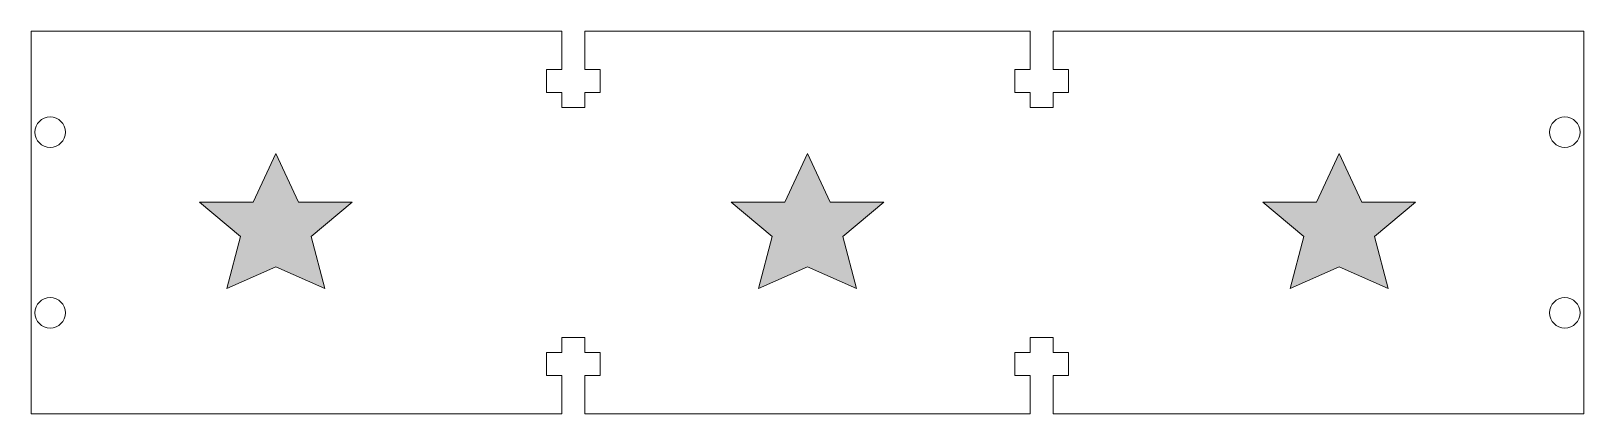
# Model space of a CAD drawing. Header units: inches. Extents: x 0 to 10.2, y -2.5 to 0.
import ezdxf

# ---------------------------------------------------------------- set-up
doc = ezdxf.new("R2010")
doc.units = ezdxf.units.IN
doc.header["$MEASUREMENT"] = 0

msp = doc.modelspace()

# ---------------------------------------------------------------- hatches: boundary and pattern name
h = msp.add_hatch(color=256)
h.paths.add_polyline_path([(1.92, -1.68), (1.83, -1.342), (2.098, -1.117), (1.748, -1.117), (1.6, -0.8), (1.452, -1.117), (1.102, -1.117), (1.37, -1.342), (1.28, -1.68), (1.6, -1.539)])
h.paths.add_polyline_path([(5.305, -1.342), (5.573, -1.117), (5.223, -1.117), (5.075, -0.8), (4.927, -1.117), (4.577, -1.117), (4.845, -1.342), (4.755, -1.68), (5.075, -1.539), (5.395, -1.68)])
h.paths.add_polyline_path([(8.87, -1.68), (8.78, -1.342), (9.048, -1.117), (8.698, -1.117), (8.55, -0.8), (8.402, -1.117), (8.052, -1.117), (8.32, -1.342), (8.23, -1.68), (8.55, -1.539)])
h = msp.add_hatch(color=3)
h.paths.add_polyline_path([(1.83, -1.342), (2.098, -1.117), (1.748, -1.117), (1.6, -0.8), (1.452, -1.117), (1.102, -1.117), (1.37, -1.342), (1.28, -1.68), (1.6, -1.539), (1.92, -1.68)])
h.paths.add_polyline_path([(5.305, -1.342), (5.573, -1.117), (5.223, -1.117), (5.075, -0.8), (4.927, -1.117), (4.577, -1.117), (4.845, -1.342), (4.755, -1.68), (5.075, -1.539), (5.395, -1.68)])
h.paths.add_polyline_path([(8.78, -1.342), (9.048, -1.117), (8.698, -1.117), (8.55, -0.8), (8.402, -1.117), (8.052, -1.117), (8.32, -1.342), (8.23, -1.68), (8.55, -1.539), (8.87, -1.68)])

# ---------------------------------------------------------------- linework, layer by layer
at = {"color": 1, "linetype": 'Continuous', "lineweight": 5}
for p, q in [((3.47, 0), (0, 0)), ((0, 0), (0, -2.5)), ((6.53, 0), (3.62, 0)), ((6.53, 0), (6.53, -0.25)), ((10.15, 0), (6.68, 0)), ((6.68, -0.25), (6.68, 0)), ((10.15, -2.5), (10.15, 0)), ((3.47, 0), (3.47, -0.25)), ((3.62, -0.25), (3.62, 0)), ((3.37, -0.25), (3.37, -0.4)), ((3.47, -0.25), (3.37, -0.25)), ((3.72, -0.25), (3.62, -0.25)), ((3.72, -0.4), (3.72, -0.25)), ((6.43, -0.25), (6.43, -0.4)), ((6.53, -0.25), (6.43, -0.25)), ((6.78, -0.25), (6.68, -0.25)), ((6.78, -0.4), (6.78, -0.25)), ((3.37, -0.4), (3.47, -0.4)), ((3.47, -0.4), (3.47, -0.5)), ((3.62, -0.4), (3.72, -0.4)), ((3.62, -0.5), (3.62, -0.4)), ((6.43, -0.4), (6.53, -0.4)), ((6.53, -0.4), (6.53, -0.5)), ((6.68, -0.4), (6.78, -0.4)), ((6.68, -0.5), (6.68, -0.4)), ((3.47, -0.5), (3.62, -0.5)), ((6.53, -0.5), (6.68, -0.5)), ((3.47, -2), (3.47, -2.1)), ((3.62, -2), (3.47, -2)), ((3.62, -2.1), (3.62, -2)), ((6.53, -2), (6.53, -2.1)), ((6.68, -2), (6.53, -2)), ((6.68, -2.1), (6.68, -2)), ((3.37, -2.1), (3.37, -2.25)), ((3.47, -2.1), (3.37, -2.1)), ((3.72, -2.1), (3.62, -2.1)), ((3.72, -2.25), (3.72, -2.1)), ((6.43, -2.1), (6.43, -2.25)), ((6.53, -2.1), (6.43, -2.1)), ((6.78, -2.1), (6.68, -2.1)), ((6.78, -2.25), (6.78, -2.1)), ((3.37, -2.25), (3.47, -2.25)), ((3.47, -2.25), (3.47, -2.5)), ((3.62, -2.25), (3.72, -2.25)), ((3.62, -2.5), (3.62, -2.25)), ((6.43, -2.25), (6.53, -2.25)), ((6.53, -2.25), (6.53, -2.5)), ((6.68, -2.25), (6.78, -2.25)), ((6.68, -2.5), (6.68, -2.25)), ((0, -2.5), (3.47, -2.5)), ((3.62, -2.5), (6.53, -2.5)), ((6.68, -2.5), (10.15, -2.5))]:
    msp.add_line(p, q, dxfattribs=at)
at = {"color": 3, "linetype": 'Continuous', "lineweight": 5}
for p, q in [((1.6, -0.8), (1.452, -1.117)), ((1.748, -1.117), (1.6, -0.8)), ((5.075, -0.8), (4.927, -1.117)), ((5.223, -1.117), (5.075, -0.8)), ((8.55, -0.8), (8.402, -1.117)), ((8.698, -1.117), (8.55, -0.8)), ((1.102, -1.117), (1.37, -1.342)), ((1.452, -1.117), (1.102, -1.117)), ((2.098, -1.117), (1.748, -1.117)), ((1.83, -1.342), (2.098, -1.117)), ((4.577, -1.117), (4.845, -1.342)), ((4.927, -1.117), (4.577, -1.117)), ((5.573, -1.117), (5.223, -1.117)), ((5.305, -1.342), (5.573, -1.117)), ((8.052, -1.117), (8.32, -1.342)), ((8.402, -1.117), (8.052, -1.117)), ((9.048, -1.117), (8.698, -1.117)), ((8.78, -1.342), (9.048, -1.117)), ((1.37, -1.342), (1.28, -1.68)), ((1.92, -1.68), (1.83, -1.342)), ((4.845, -1.342), (4.755, -1.68)), ((5.395, -1.68), (5.305, -1.342)), ((8.32, -1.342), (8.23, -1.68)), ((8.87, -1.68), (8.78, -1.342)), ((1.28, -1.68), (1.6, -1.539)), ((1.6, -1.539), (1.92, -1.68)), ((4.755, -1.68), (5.075, -1.539)), ((5.075, -1.539), (5.395, -1.68)), ((8.23, -1.68), (8.55, -1.539)), ((8.55, -1.539), (8.87, -1.68))]:
    msp.add_line(p, q, dxfattribs=at)
at = {"color": 1, "linetype": 'Continuous', "lineweight": 5}
for centre in [(0.125, -0.66), (10.025, -0.66), (0.125, -1.84), (10.025, -1.84)]:
    msp.add_circle(centre, 0.0998, dxfattribs=at)

doc.saveas('drawing.dxf')
